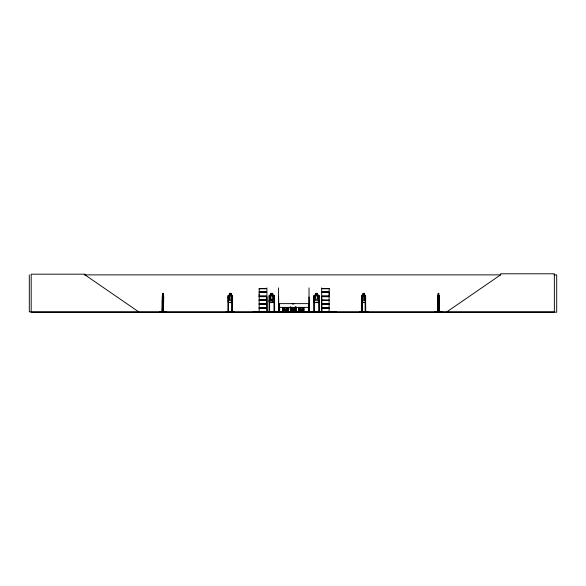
<?xml version="1.0" encoding="UTF-8"?>
<svg xmlns="http://www.w3.org/2000/svg" width="586" height="586" viewBox="0 0 586 586"><rect width="100%" height="100%" fill="white"/><g stroke="black" fill="none" stroke-linecap="round" stroke-linejoin="round"><path stroke-width="0.88" d="M259.195 294.289L259.195 296.003L266.169 296.003M329.171 294.289L329.171 292.575L322.19 292.575M264.227 311.891L264.191 311.356M275.889 311.62L281.492 311.598M306.302 311.62L311.906 311.598M329.185 311.759L318.982 311.825L328.504 311.51M290.517 310.734L290.414 307.606L291.022 307.181M295.351 311.899L295.967 310.69L295.307 311.862M162.337 300.779L162.417 302.603L163.575 302.603L163.655 300.772M163.575 302.603L163.677 295.842L163.208 295.197M439.339 300.779L439.097 302.603L437.867 302.603M159.436 311.62L166.299 311.62M435.054 311.891L442.203 311.891M435.149 311.899L442.13 311.855M266.169 292.575L259.188 292.575L259.166 311.759M163.487 299.3L163.252 300.772L162.813 300.772L162.586 295.871L162.813 293.418L163.252 293.418M162.219 311.899L162.483 295.197M365.129 302.603L365.605 300.779L365.173 302.603L362.177 302.603M437.742 311.356L437.735 311.899L437.932 295.197M232.034 302.603L232.591 300.779L232.591 295.842L232.019 295.197L231.045 295.197M359.76 311.855L367.766 311.862M229.463 311.855L226.24 311.862L234.129 311.825M229.47 311.62L226.269 311.62M270.93 302.603L270.871 293.359L272.71 293.359L272.71 295.197L273.896 295.197L274.548 295.842L274.482 300.772L273.867 302.544L269.648 302.544L269.091 300.772M274.548 300.779L273.911 302.603L269.597 302.603L269.033 300.779M319.282 300.779L318.652 302.603L314.338 302.603L313.774 300.779M268.959 311.855L268.996 311.356M438.247 295.256L437.91 311.899M287.477 310.968L288.144 309.789M298.428 309.789L298.992 311.005L303.306 311.005L303.936 309.789M361.804 311.899L361.789 295.849L362.185 295.197L363.086 295.197M362.221 302.603L361.833 295.849L362.229 295.197M232.071 302.603L228.496 302.603L228.035 295.849L228.547 295.197L229.573 295.197M269.091 295.879L269.648 295.256L273.874 295.256M293.161 308.617L294.707 307.547L293.564 308.895L294.795 310.28L293.198 309.144L291.616 310.28L292.802 308.881L291.638 307.547L293.139 308.5M446.781 311.899L500.576 274.878L500.576 273.787L554.363 273.787L554.363 311.899L29.3 311.899L29.3 274.878M270.93 295.256L270.014 295.871L270.014 299.3L270.93 300.772L272.644 300.772L273.567 299.3L273.567 295.871L272.644 295.256M84.296 274.878L500.854 274.878M553.953 274.878L556.7 274.878L556.7 312.213L31.19 312.213L31.19 274.175L84.985 274.175L84.985 274.878L138.772 311.899M259.18 288.437L266.176 288.437M322.183 288.437L329.185 288.437M266.176 288.561L259.18 288.576L259.195 291.887L266.169 291.887M322.183 288.561L329.185 288.568L329.171 291.887L322.19 291.887M259.195 288.781L266.161 288.781M322.197 288.781L329.171 288.781M259.137 292.121L266.22 292.121M322.139 292.121L329.222 292.121M259.137 292.333L266.22 292.333M322.139 292.333L329.222 292.333M163.267 293.359L162.74 293.359L162.754 295.256M229.587 293.418L231.03 293.418M270.93 293.418L272.644 293.418L272.644 302.603M317.385 293.418L315.671 293.418L315.671 295.256L314.755 295.871L314.755 299.3L315.671 300.772L317.385 300.772L318.308 299.3L318.308 295.871L317.385 295.256L317.451 293.359L315.612 293.359L315.612 295.197L314.36 295.197L313.774 295.849L313.796 311.899M363.086 293.418L364.302 293.418M438.247 293.418L438.797 293.418M162.893 293.725L162.893 294.34M438.335 293.725L438.335 294.34M162.425 295.197L162.798 295.197M270.93 295.197L269.619 295.197L269.033 295.849L269.113 311.899M317.451 295.197L318.638 295.197L319.282 295.842L319.363 311.862M364.302 295.197L365.159 295.197L365.605 295.842L365.708 311.899L365.745 311.356L365.173 311.356M437.874 295.197L438.284 295.197M438.753 295.197L439.317 295.871L439.346 311.899M162.432 295.256L163.56 295.256M232.034 295.256L228.533 295.256L228.035 295.849M314.389 295.256L318.608 295.256L319.224 295.871M362.207 295.256L365.144 295.256M437.881 295.256L439.141 295.256M162.278 295.849L162.41 311.899M365.605 295.842L365.503 311.899M437.764 295.849L437.94 302.544M439.28 295.842L439.244 311.899M270.93 295.871L272.644 295.871M322.19 296.003L329.178 296.003L329.178 292.575M259.137 296.245L266.22 296.245M322.139 296.245L329.222 296.245M259.137 296.457L266.22 296.457M322.139 296.457L329.222 296.457M259.188 296.699L266.169 296.699M322.19 296.699L329.178 296.699M162.395 296.97L162.036 311.899M163.655 296.97L163.326 311.899M227.895 296.97L228.423 296.97L228.467 311.899M232.503 296.97L231.975 296.97L231.931 311.899M266.923 296.97L267.113 311.899M269.055 296.97L269.56 296.97L269.619 311.899M274.541 296.97L274.028 296.97L273.977 311.899M278.592 296.97L278.782 311.899L278.819 311.356M309.005 296.97L309.196 311.899M313.737 296.97L314.243 296.97L314.301 311.899M319.224 296.97L318.718 296.97L318.777 311.899M321.685 296.97L321.875 311.899M361.811 296.97L362.295 296.97M365.701 296.97L365.217 296.97L365.173 311.899M270.93 299.3L272.644 299.3M322.197 299.915L329.185 300.149M259.18 300.149L266.176 300.149M259.18 300.325L266.176 300.303M322.183 300.325L329.185 300.303M259.195 300.523L266.161 300.523M322.197 300.523L329.171 300.523M228.071 300.779L228.496 302.603M162.432 302.544L163.56 302.544M228.533 302.544L232.034 302.544M318.608 302.544L314.389 302.544L313.832 300.772L313.832 295.879M362.207 302.544L365.144 302.544M437.881 302.544L439.141 302.544M259.188 303.629L266.169 303.629M308.954 303.629L279.09 303.629L279.046 311.899M322.19 303.629L329.178 303.629M259.137 303.87L266.22 303.87M322.139 303.87L329.222 303.87M259.137 304.083L266.22 304.083M322.139 304.083L329.222 304.083M259.188 304.317L266.169 304.317M322.19 304.317L329.178 304.317M279.09 304.434L279.595 304.434L279.647 311.627M308.954 304.434L308.448 304.434L308.39 311.899M279.09 307.364L308.954 307.364M259.188 307.753L266.169 307.753M322.19 307.753L329.178 307.753M259.137 307.987L266.22 307.987M322.139 307.987L329.222 307.987M259.137 308.199L266.22 308.199M322.139 308.199L329.222 308.199M259.188 308.441L266.169 308.441M322.19 308.441L329.178 308.441M283.199 311.005L282.694 309.789L283.199 311.005L287.514 311.005L288.144 309.84L288.144 307.43M162.036 311.356L162.439 311.356M228.467 311.356L227.844 311.356L227.844 311.899M231.924 311.356L232.554 311.356L232.554 311.899M361.767 311.356L362.338 311.356L362.338 311.899M437.713 311.356L438.123 311.899L438.086 302.237M439.134 311.356L439.544 311.356M273.977 311.51L259.774 311.51L259.774 311.899M290.92 311.591L293.249 311.899M314.301 311.51L318.659 311.51M329.105 311.591L318.982 311.62M367.737 311.598L359.775 311.598L367.752 311.855M259.195 311.657L269.824 311.899L259.18 311.752M274.651 311.62L274.548 295.842M435.134 311.62L442.122 311.62M291.081 311.818L295.307 311.818M309.005 287.894L309.071 311.759M329.215 311.862L329.127 311.356M264.806 311.855L264.755 311.356M295.241 307.181L295.923 307.599L295.967 310.741M364.258 295.256L364.888 295.871L364.888 299.3L364.258 300.772L363.086 300.772L362.456 299.3L363.042 293.359L364.346 293.359L364.302 295.256M290.517 310.683C291.85 313.92 289.242 308.163 290.414 307.555M163.252 295.256L163.516 311.899L163.509 295.197M439.082 295.256L439.258 295.871M437.984 299.3L438.247 300.772L438.738 300.772L438.753 293.359L438.225 293.359L438.225 295.197M437.72 300.772L437.925 302.603M162.293 300.772L162.476 302.603M294.941 307.613L294.97 309.796L294.069 310.734L292.348 310.734L291.418 309.796L291.389 307.613M439.544 311.899L439.507 296.97L439.156 311.899M438.284 293.359L438.306 295.256M365.356 296.97L365.356 299.6M365.356 301.358L365.437 311.899M365.32 311.356L365.32 311.899M362.295 300.479L362.192 311.899M362.155 296.97L362.155 311.899M361.95 300.479L362.009 311.899M361.826 311.356L361.914 311.899M336.54 311.899L336.54 311.437L253.24 311.437L253.24 311.899M335.771 311.437L335.771 311.899M329.068 295.842L329.068 311.899M328.621 311.356L328.621 311.899M328.556 311.356L328.497 311.899M324.146 311.51L324.146 311.899M324.087 311.356L324.029 311.899M323.64 311.356L323.64 311.899M323.523 311.356L323.538 311.899M321.941 311.356L321.904 311.899M321.685 287.894L321.685 311.899L321.626 311.356M319.165 311.356L319.165 311.899M318.659 311.356L318.659 311.899M314.184 311.356L314.184 311.899M313.678 311.356L313.678 311.899M310.133 311.437L310.133 311.899M309.364 311.437L309.364 311.899M308.947 311.356L308.939 311.899M304.163 311.899L304.163 310.99L298.442 310.99L298.442 311.899M303.936 307.43L303.936 309.84M303.716 307.438L303.716 311.899M303.365 307.438L303.365 311.899M302.955 307.386L302.955 308.844L302.039 309.789L300.325 309.789L299.402 308.844L299.402 307.386M302.039 307.386L302.039 308.844L300.325 308.844L300.325 307.386M299.234 307.43L299.234 311.891M298.889 307.43L298.889 311.899M298.486 307.438L298.486 309.833M298.428 307.43L298.428 309.84M296.882 311.899L294.582 311.899M295.908 306.961L295.908 308.536M295.842 306.969L295.842 308.536M295.681 306.998L295.681 310.602L296.128 310.602L296.128 309.686L290.414 309.686L290.414 310.602L290.861 310.602L290.861 306.991M290.392 306.969L290.392 308.536M288.371 311.899L288.371 310.99L282.65 310.99L282.65 311.899M287.968 310.99L287.968 311.899L287.924 307.438M287.58 307.438L287.58 311.899M287.169 307.386L287.169 308.844L286.246 309.789L284.532 309.789L283.617 308.844L283.617 307.386M286.246 307.386L286.246 308.844L284.532 308.844L284.532 307.386M283.448 307.43L283.448 311.891M283.104 307.43L283.104 311.899M282.635 307.43L282.635 309.84M280.416 311.437L280.416 311.899M278.592 287.894L278.592 311.899M278.533 311.356L278.533 311.899M274.482 311.356L274.475 311.899M274.087 311.356L274.087 311.899M269.501 311.356L269.501 311.899M266.923 287.894L266.923 311.899M264.638 311.356L264.638 311.899M264.132 311.51L264.132 311.899M259.715 311.356L259.664 311.899M259.268 311.356L259.268 311.899M254.009 311.437L254.009 311.899M232.503 295.871L232.474 311.899M232.393 296.97L232.393 311.899M232.173 311.356L232.173 311.899M232.093 296.97L232.041 311.899M231.082 295.197L231.082 293.359L229.544 293.359L229.587 295.256M231.045 293.359L230.994 295.256L231.785 295.871L231.785 299.3L231.03 300.772L229.624 300.772L228.87 299.3L228.87 295.871L229.624 295.256L229.624 293.418M228.313 296.97L228.357 311.899M228.247 311.356L228.232 311.899M228.071 311.356L228.086 311.899M228.005 296.97L227.961 311.899M163.67 311.899L163.699 311.356L163.304 311.899M163.208 293.359L163.194 295.256M162.161 311.356L162.139 311.899M230.781 293.725L229.88 293.725L229.88 294.34L230.781 294.34L230.781 293.725M272.344 293.725L271.237 293.725L271.237 294.34L272.344 294.34L272.344 293.725M317.077 293.725L315.979 293.725L315.979 294.34L317.077 294.34L317.077 293.725M364.053 293.725L363.298 293.725L363.298 294.34L364.053 294.34L364.053 293.725M163.252 295.871L162.813 295.871L162.813 299.3L163.252 299.3L163.252 295.871M231.03 295.871L229.624 295.871L229.624 299.3L231.03 299.3L231.03 295.871M317.385 295.871L315.671 295.871L315.671 299.3L317.385 299.3L317.385 295.871M364.258 295.871L363.086 295.871L363.086 299.3L364.258 299.3L364.258 295.871M438.738 295.871L438.247 295.871L438.247 299.3L438.738 299.3L438.738 295.871M266.161 299.915L259.195 299.915L266.176 300.003M294.069 303.753L292.231 303.797L294.069 303.753M294.026 307.613L292.311 307.613L292.341 309.796L294.055 309.796L294.026 307.613M291.008 309.664L290.458 308.485L290.964 309.708"/></g></svg>
